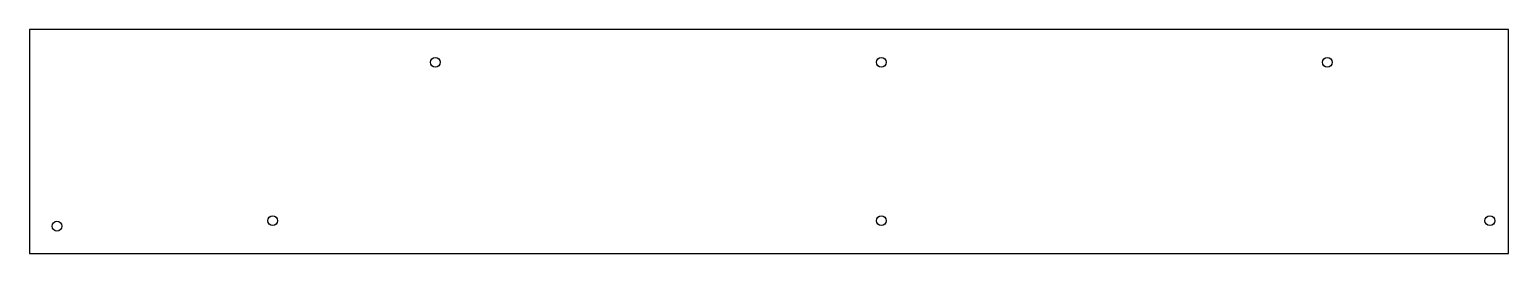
# Model space of a CAD drawing. Header units: millimetres. Extents: x 0 to 2700, y 0 to 410.
import ezdxf

# ---------------------------------------------------------------- set-up
doc = ezdxf.new("R2010")
doc.units = ezdxf.units.MM
doc.layers.add('CORTE', color=7, linetype='CONTINUOUS')

msp = doc.modelspace()

# ---------------------------------------------------------------- linework, layer by layer
at = {"layer": 'CORTE'}
msp.add_lwpolyline([(0, 0), (2700, 0), (2700, 410), (0, 410)], close=True, dxfattribs=at)
for centre in [(740.71, 350), (1555, 350), (2369.29, 350), (50, 50), (443.89, 60), (1555, 60), (2666.11, 60)]:
    msp.add_circle(centre, 9, dxfattribs=at)

doc.saveas('drawing.dxf')
